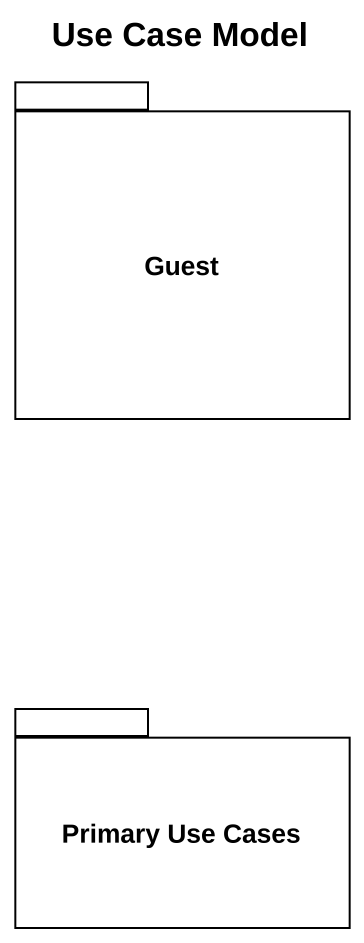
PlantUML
@startuml
title Use Case Model
package Guest {
}
package "Primary Use Cases" as Primary_Use_Cases {
}
@enduml
